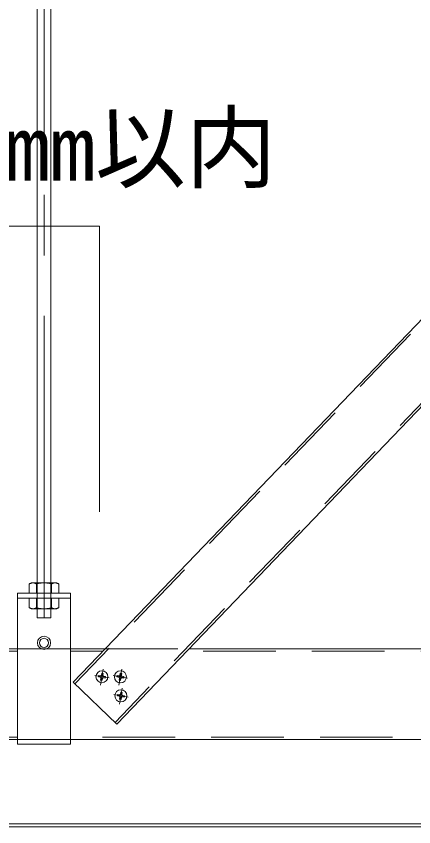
# Model space of a CAD drawing. Units: millimetres on the paper, enlarged 60 times, with parts at other scales. Extents: x -11700 to 11700, y -8403 to 7628.
# Drawn here: x -5149 to -4754, y -1543 to -738 of the extents above; entities that cross this region are included whole.
import ezdxf
from ezdxf.enums import TextEntityAlignment as Align

# ---------------------------------------------------------------- set-up
doc = ezdxf.new("R2010")
doc.units = ezdxf.units.MM
doc.header["$LTSCALE"] = 60
doc.linetypes.add('CHAIN1', pattern=[8, 5, -1, 1, -1])
doc.linetypes.add('DASHED1', pattern=[1.8, 1.2, -0.6])
for name, color, linetype, lineweight in [('2-0_中心線', 4, 'CHAIN1', 9), ('2-1_吊り材', 7, 'DASHED1', 18), ('2-2_野縁受け', 3, 'Continuous', 18), ('2-4_ブレース・補強材', 4, 'DASHED1', 9), ('2-5_寸法', 3, 'Continuous', 18), ('2-B_補強金具・金具・その他', 3, 'Continuous', 18), ('2-D_パネル', 4, 'Continuous', 9)]:
    doc.layers.add(name, color=color, linetype=linetype, lineweight=lineweight)
doc.styles.add('ＭＳ ゴシック', font='')
doc.styles.get('ＭＳ ゴシック').set_extended_font_data('MS Gothic')

msp = doc.modelspace()

# ---------------------------------------------------------------- linework, layer by layer
at = {"layer": '2-0_中心線'}
for p, q in [((-5121.01, -1335.15), (-5121.01, -58.82)), ((-5070.68, -1392.46), (-5056.36, -1394.98)), ((-5065, -1402.08), (-5062.2, -1386.21)), ((-5052.33, -1392.54), (-5038.01, -1395.07)), ((-5046.64, -1402.16), (-5043.84, -1386.29)), ((-5046.18, -1421.06), (-5043.38, -1405.19)), ((-5051.86, -1411.44), (-5037.54, -1413.96))]:
    msp.add_line(p, q, dxfattribs=at)
at = {"layer": '2-1_吊り材', "linetype": 'Continuous'}
for p, q in [((-5127.76, -1335.15), (-5127.76, -58.82)), ((-5114.26, -1335.15), (-5114.26, -58.82)), ((-5147.26, -1310.87), (-5147.26, -1460.87)), ((-5094.76, -1310.87), (-5147.26, -1310.87)), ((-5094.76, -1310.87), (-5094.76, -1460.87)), ((-5094.76, -1315.67), (-5147.26, -1315.67)), ((-5127.76, -1335.15), (-5114.26, -1335.15)), ((-5094.76, -1460.87), (-5147.26, -1460.87))]:
    msp.add_line(p, q, dxfattribs=at)
at = {"layer": '2-1_吊り材'}
for p, q in [((-5133.75, -1300.47), (-5135.72, -1301.6)), ((-5135.72, -1302.77), (-5135.72, -1301.6)), ((-5135.72, -1310.97), (-5135.72, -1302.77)), ((-5108.29, -1300.47), (-5133.75, -1300.47)), ((-5128.37, -1303.09), (-5128.37, -1301.6)), ((-5128.37, -1310.97), (-5128.37, -1303.09)), ((-5113.67, -1303.72), (-5113.67, -1301.6)), ((-5113.67, -1310.97), (-5113.67, -1303.72)), ((-5108.29, -1300.47), (-5106.32, -1301.6)), ((-5106.32, -1304.04), (-5106.32, -1301.6)), ((-5106.32, -1310.97), (-5106.32, -1304.04)), ((-5135.72, -1315.77), (-5135.72, -1325.13)), ((-5128.37, -1315.77), (-5128.37, -1325.13)), ((-5113.67, -1315.77), (-5113.67, -1325.13)), ((-5106.32, -1315.77), (-5106.32, -1325.13)), ((-5133.75, -1326.27), (-5135.72, -1325.13)), ((-5133.75, -1326.27), (-5108.29, -1326.27)), ((-5108.29, -1326.27), (-5106.32, -1325.13))]:
    msp.add_line(p, q, dxfattribs=at)
at = {"layer": '2-1_吊り材', "linetype": 'Continuous'}
for radius in [6.53, 4.5]:
    msp.add_circle((-5121.01, -1360.07), radius, dxfattribs=at)
at = {"layer": '2-1_吊り材'}
for centre, radius, start, end in [((-5130.91, -1310.62), 10.22, 96.34293, 118.04131), ((-5132.29, -1307.78), 7.32, 57.57117, 88.04457), ((-5121.02, -1324.79), 24.32, 72.41203, 107.58795), ((-5109.74, -1307.78), 7.32, 91.95541, 122.42882), ((-5111.12, -1310.62), 10.22, 61.95868, 83.65706), ((-5130.91, -1316.11), 10.22, 241.95868, 263.65706), ((-5132.29, -1318.95), 7.32, 271.95541, 302.42882), ((-5121.02, -1301.94), 24.32, 252.41203, 287.58795), ((-5109.74, -1318.95), 7.32, 237.57117, 268.04457), ((-5111.12, -1316.11), 10.22, 276.34293, 298.04131)]:
    msp.add_arc(centre, radius, start, end, dxfattribs=at)
at = {"layer": '2-2_野縁受け', "linetype": 'DASHED1'}
for p, q in [((-5147.26, -1368.47), (-5179.47, -1368.47)), ((-5147.26, -1366.07), (-5094.76, -1366.07)), ((-5062.55, -1368.47), (-5094.76, -1368.47)), ((-5060.25, -1366.07), (-4977.12, -1366.07)), ((-4675.06, -1368.47), (-4979.42, -1368.47)), ((-5147.26, -1453.67), (-6111.46, -1453.67)), ((-5147.26, -1456.07), (-5094.76, -1456.07)), ((-4666.96, -1453.67), (-5094.76, -1453.67))]:
    msp.add_line(p, q, dxfattribs=at)
at = {"layer": '2-2_野縁受け'}
for p, q in [((-5147.26, -1366.07), (-5170.65, -1366.07)), ((-5060.25, -1366.07), (-5094.76, -1366.07)), ((-4675.06, -1366.07), (-4977.12, -1366.07)), ((-5147.26, -1456.07), (-6111.46, -1456.07)), ((-4666.96, -1456.07), (-5094.76, -1456.07))]:
    msp.add_line(p, q, dxfattribs=at)
at = {"layer": '2-4_ブレース・補強材', "color": 3, "lineweight": 18}
for p, q in [((-3860.26, -118.2), (-5090.33, -1400.9)), ((-3820.67, -156.67), (-5050.48, -1439.11))]:
    msp.add_line(p, q, dxfattribs=at)
at = {"layer": '2-5_寸法'}
for p, q in [((-3861.99, -116.54), (-5092.06, -1399.24)), ((-3818.94, -158.33), (-5048.75, -1440.77)), ((-5092.06, -1399.24), (-5048.75, -1440.77))]:
    msp.add_line(p, q, dxfattribs=at)
at = {"layer": '2-5_寸法', "color": 4, "lineweight": 9}
msp.add_lwpolyline([(-5176.09, -946.14), (-5120.29, -946.14), (-5065.92, -946.14), (-5065.92, -1229.97)], dxfattribs=at)
at = {"layer": '2-B_補強金具・金具・その他', "color": 7}
for p, q in [((-5066.79, -1392.38), (-5067.05, -1393.86)), ((-5066.79, -1392.38), (-5064.87, -1392.72)), ((-5063.66, -1390.19), (-5064, -1392.11)), ((-5063.66, -1390.19), (-5062.19, -1390.45)), ((-5062.19, -1390.45), (-5062.52, -1392.37)), ((-5048.43, -1392.47), (-5048.7, -1393.94)), ((-5048.43, -1392.47), (-5046.51, -1392.81)), ((-5045.31, -1390.28), (-5045.65, -1392.2)), ((-5045.31, -1390.28), (-5043.83, -1390.54)), ((-5043.83, -1390.54), (-5044.17, -1392.46)), ((-5067.05, -1393.86), (-5065.13, -1394.2)), ((-5064.52, -1395.07), (-5064.86, -1396.99)), ((-5064.86, -1396.99), (-5063.38, -1397.25)), ((-5063.04, -1395.33), (-5063.38, -1397.25)), ((-5062.18, -1394.72), (-5060.26, -1395.06)), ((-5061.92, -1393.24), (-5059.99, -1393.58)), ((-5059.99, -1393.58), (-5060.26, -1395.06)), ((-5048.7, -1393.94), (-5046.77, -1394.28)), ((-5046.17, -1395.15), (-5046.51, -1397.07)), ((-5046.51, -1397.07), (-5045.03, -1397.33)), ((-5044.69, -1395.41), (-5045.03, -1397.33)), ((-5043.82, -1394.8), (-5041.9, -1395.14)), ((-5043.56, -1393.33), (-5041.64, -1393.66)), ((-5041.64, -1393.66), (-5041.9, -1395.14)), ((-5047.97, -1411.36), (-5048.23, -1412.84)), ((-5048.23, -1412.84), (-5046.31, -1413.18)), ((-5047.97, -1411.36), (-5046.05, -1411.7)), ((-5045.7, -1414.05), (-5046.04, -1415.97)), ((-5046.04, -1415.97), (-5044.56, -1416.23)), ((-5044.84, -1409.17), (-5045.18, -1411.09)), ((-5044.84, -1409.17), (-5043.36, -1409.43)), ((-5044.22, -1414.31), (-5044.56, -1416.23)), ((-5043.36, -1409.43), (-5043.7, -1411.35)), ((-5043.35, -1413.7), (-5041.43, -1414.04)), ((-5043.09, -1412.22), (-5041.17, -1412.56)), ((-5041.17, -1412.56), (-5041.43, -1414.04))]:
    msp.add_line(p, q, dxfattribs=at)
for centre in [(-5063.52, -1393.72), (-5045.17, -1393.8), (-5044.7, -1412.7)]:
    msp.add_circle(centre, 6, dxfattribs=at)
for centre, start, end in [((-5064.74, -1391.98), 259.99998, 350), ((-5061.79, -1392.5), 170, 260), ((-5046.38, -1392.07), 259.99998, 350), ((-5043.43, -1392.59), 170, 260), ((-5065.26, -1394.94), 350, 79.99998), ((-5062.31, -1395.46), 80, 170), ((-5046.9, -1395.02), 350, 79.99998), ((-5043.95, -1395.54), 80, 170), ((-5046.44, -1413.92), 350, 79.99998), ((-5045.92, -1410.96), 259.99998, 350), ((-5043.48, -1414.44), 80, 170), ((-5042.96, -1411.48), 170, 260)]:
    msp.add_arc(centre, 0.75, start, end, dxfattribs=at)
at = {"layer": '2-D_パネル'}
for p, q in [((-6131.71, -1539.8), (-4646.71, -1539.8)), ((-6131.71, -1542.8), (-4646.71, -1542.8))]:
    msp.add_line(p, q, dxfattribs=at)

# ---------------------------------------------------------------- texts
at = {"layer": '2-5_寸法', "color": 7, "style": 'ＭＳ ゴシック'}
msp.add_text('200mm以内', height=65.98, dxfattribs=at).set_placement((-5294.82, -920.84), align=Align.BOTTOM_LEFT)

doc.saveas('drawing.dxf')
